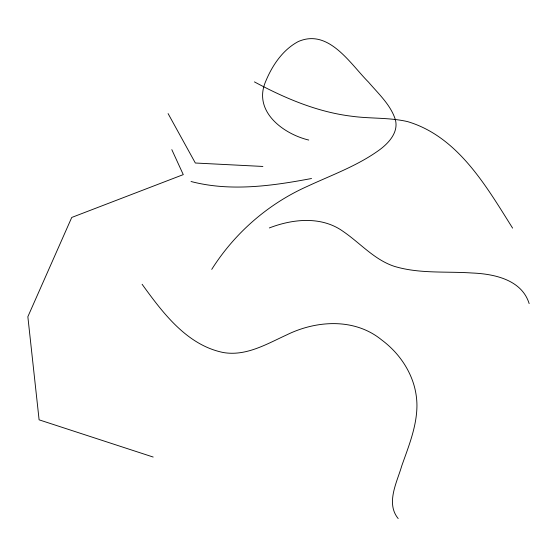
<?xml version="1.0" encoding="UTF-8"?>
<svg xmlns="http://www.w3.org/2000/svg" width="557" height="557" viewBox="0 0 557 557"><rect width="100%" height="100%" fill="white"/><g stroke="black" fill="none" stroke-linecap="round" stroke-linejoin="round"><path stroke-width="0.84" d="M211.737 269.372C234.608 233.146 268.042 203.918 307.172 186.435C330.823 175.406 355.749 166.494 377.277 151.441C387.804 144.27 399.822 132.162 394.899 118.223C389.747 103.943 378.154 93.416 368.518 82.13C350.304 63.944 328.762 28.156 298.225 41.58C282.733 49.824 272.317 65.385 265.745 81.238C252.627 111.08 282.928 133.84 308.752 140.058M269.344 227.945C292.919 218.824 321.674 215.9 343.265 231.51C360.247 243.11 374.22 259.673 394.245 266.323C419.442 273.974 446.108 271.21 472.037 273C493.982 273.884 521.749 279.593 529.15 303.593M311.516 178.512C272.053 185.941 230.528 191.845 191.023 181.505M262.883 166.452L195.34 163.013L168.096 113.593M153.175 457.046L39.101 419.832L27.85 316.724L71.742 217.453L183.267 174.62L171.814 149.645M254.424 81.893C284.843 98.22 317.344 112.089 351.892 116.26C370.398 118.808 389.35 117.36 407.627 121.621C458.021 136.639 486.338 186.407 512.607 228.119M398.185 518.56C385.597 503.166 397.016 482.244 401.743 465.903C408.643 446.261 416.887 426.384 416.949 405.238A78.161 76.588 -10.1 0 0 413.942 384.998C410.3 372.71 403.637 361.444 395.031 351.989A97.301 95.553 -18.5 0 0 381.531 339.833C354.642 317.901 316.487 320.233 286.785 334.854C266.873 343.947 246.285 356.403 223.454 352.553C186.853 345.208 162.741 312.749 142.112 284.286"/></g></svg>
